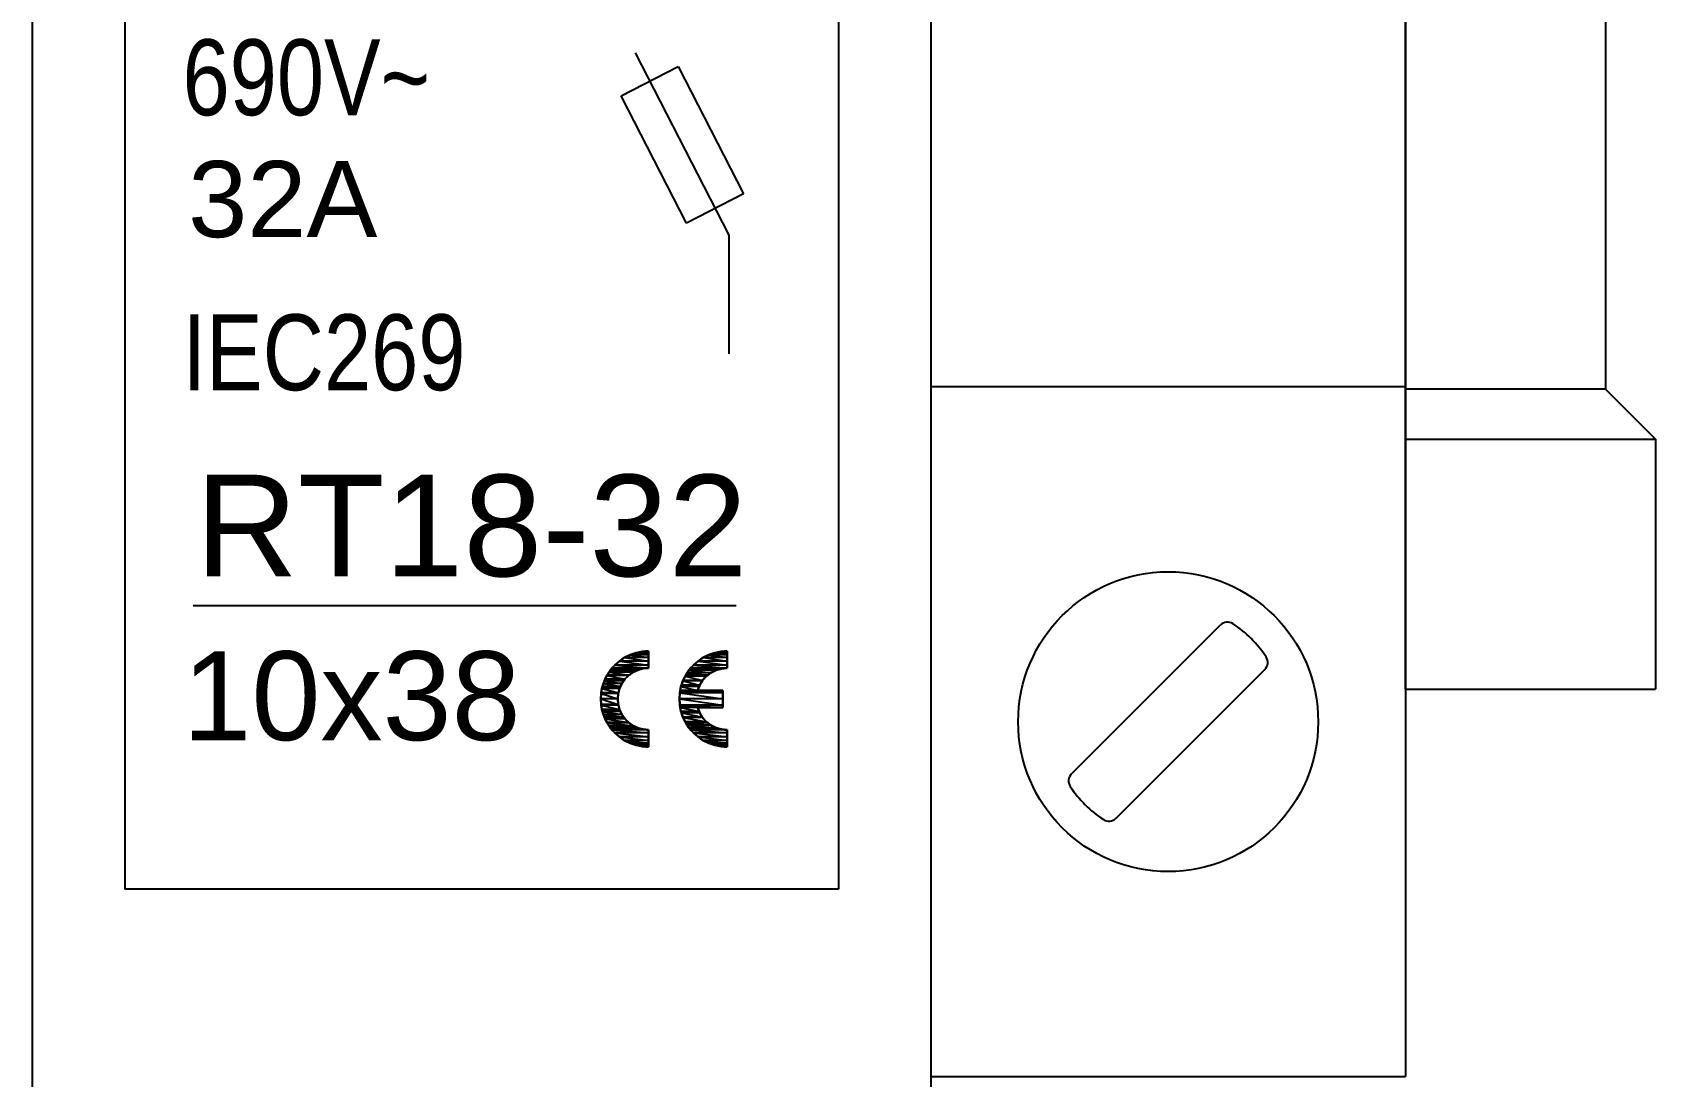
# Model space of a CAD drawing. Header units: millimetres. Extents: x 28713 to 59118, y -54378 to -19615.
# Drawn here: x 37280.79 to 37313.26, y -51739.88 to -51718.99 of the extents above; entities that cross this region are included whole.
import ezdxf

# ---------------------------------------------------------------- set-up
doc = ezdxf.new("R2010")
doc.units = ezdxf.units.MM
doc.header["$LTSCALE"] = 3
doc.layers.add('1', color=3, linetype='Continuous')
doc.layers.add('DUT', color=7, linetype='Continuous')
doc.styles.add('Arial', font='arial.ttf')

msp = doc.modelspace()

# ---------------------------------------------------------------- linework, layer by layer
for p, q in [((37280.789, -51756.582), (37280.789, -51677.1)), ((37298.761, -51677.1), (37298.761, -51756.582)), ((37282.637, -51704.742), (37282.637, -51736.129)), ((37296.914, -51704.742), (37296.914, -51736.129)), ((37292.845, -51719.392), (37294.722, -51723.045)), ((37292.568, -51720.254), (37293.708, -51719.669)), ((37293.708, -51719.669), (37295.016, -51722.216)), ((37293.876, -51722.801), (37292.568, -51720.254)), ((37295.016, -51722.216), (37293.876, -51722.801)), ((37294.722, -51723.045), (37294.722, -51725.418)), ((37284.007, -51730.45), (37294.871, -51730.45)), ((37292.691, -51731.464), (37292.636, -51731.493)), ((37292.747, -51731.438), (37292.691, -51731.464)), ((37292.805, -51731.416), (37292.747, -51731.438)), ((37292.865, -51731.398), (37292.805, -51731.416)), ((37292.926, -51731.384), (37292.865, -51731.398)), ((37292.988, -51731.373), (37292.926, -51731.384)), ((37293.051, -51731.367), (37292.988, -51731.373)), ((37293.115, -51731.365), (37293.051, -51731.367)), ((37293.115, -51731.365), (37293.115, -51731.365)), ((37294.264, -51731.464), (37294.21, -51731.493)), ((37294.321, -51731.438), (37294.264, -51731.464)), ((37294.379, -51731.416), (37294.321, -51731.438)), ((37294.439, -51731.398), (37294.379, -51731.416)), ((37294.499, -51731.384), (37294.439, -51731.398)), ((37294.562, -51731.373), (37294.499, -51731.384)), ((37294.625, -51731.367), (37294.562, -51731.373)), ((37294.688, -51731.365), (37294.625, -51731.367)), ((37294.688, -51731.365), (37294.688, -51731.365)), ((37292.32, -51731.789), (37292.286, -51731.844)), ((37292.357, -51731.738), (37292.32, -51731.789)), ((37292.397, -51731.689), (37292.357, -51731.738)), ((37292.44, -51731.644), (37292.397, -51731.689)), ((37292.485, -51731.601), (37292.44, -51731.644)), ((37292.533, -51731.562), (37292.485, -51731.601)), ((37292.584, -51731.526), (37292.533, -51731.562)), ((37292.636, -51731.493), (37292.584, -51731.526)), ((37292.773, -51731.809), (37292.74, -51731.832)), ((37292.807, -51731.788), (37292.773, -51731.809)), ((37292.842, -51731.769), (37292.807, -51731.788)), ((37292.878, -51731.752), (37292.842, -51731.769)), ((37292.916, -51731.738), (37292.878, -51731.752)), ((37292.954, -51731.727), (37292.916, -51731.738)), ((37292.993, -51731.717), (37292.954, -51731.727)), ((37293.033, -51731.711), (37292.993, -51731.717)), ((37293.074, -51731.707), (37293.033, -51731.711)), ((37293.115, -51731.705), (37293.074, -51731.707)), ((37293.115, -51731.705), (37293.115, -51731.705)), ((37293.893, -51731.789), (37293.86, -51731.844)), ((37293.93, -51731.738), (37293.893, -51731.789)), ((37293.97, -51731.689), (37293.93, -51731.738)), ((37294.013, -51731.644), (37293.97, -51731.689)), ((37294.059, -51731.601), (37294.013, -51731.644)), ((37294.107, -51731.562), (37294.059, -51731.601)), ((37294.157, -51731.526), (37294.107, -51731.562)), ((37294.21, -51731.493), (37294.157, -51731.526)), ((37294.357, -51731.801), (37294.317, -51731.829)), ((37294.4, -51731.777), (37294.357, -51731.801)), ((37294.444, -51731.755), (37294.4, -51731.777)), ((37294.49, -51731.738), (37294.444, -51731.755)), ((37294.538, -51731.724), (37294.49, -51731.738)), ((37294.587, -51731.714), (37294.538, -51731.724)), ((37294.637, -51731.707), (37294.587, -51731.714)), ((37294.688, -51731.705), (37294.637, -51731.707)), ((37294.688, -51731.705), (37294.688, -51731.705)), ((37292.176, -51732.137), (37292.166, -51732.198)), ((37292.19, -51732.076), (37292.176, -51732.137)), ((37292.208, -51732.016), (37292.19, -51732.076)), ((37292.23, -51731.957), (37292.208, -51732.016)), ((37292.256, -51731.9), (37292.23, -51731.957)), ((37292.286, -51731.844), (37292.256, -51731.9)), ((37292.286, -51731.844), (37292.286, -51731.844)), ((37292.53, -51732.125), (37292.519, -51732.164)), ((37292.545, -51732.087), (37292.53, -51732.125)), ((37292.561, -51732.05), (37292.545, -51732.087)), ((37292.581, -51732.014), (37292.561, -51732.05)), ((37292.603, -51731.979), (37292.581, -51732.014)), ((37292.581, -51732.014), (37292.581, -51732.014)), ((37292.626, -51731.946), (37292.603, -51731.979)), ((37292.652, -51731.914), (37292.626, -51731.946)), ((37292.68, -51731.885), (37292.652, -51731.914)), ((37292.709, -51731.857), (37292.68, -51731.885)), ((37292.74, -51731.832), (37292.709, -51731.857)), ((37293.749, -51732.137), (37293.739, -51732.198)), ((37293.763, -51732.076), (37293.749, -51732.137)), ((37293.781, -51732.016), (37293.763, -51732.076)), ((37293.803, -51731.957), (37293.781, -51732.016)), ((37293.83, -51731.9), (37293.803, -51731.957)), ((37293.86, -51731.844), (37293.83, -51731.9)), ((37293.86, -51731.844), (37293.86, -51731.844)), ((37294.112, -51732.103), (37294.096, -51732.152)), ((37294.132, -51732.057), (37294.112, -51732.103)), ((37294.155, -51732.012), (37294.132, -51732.057)), ((37294.182, -51731.971), (37294.155, -51732.012)), ((37294.211, -51731.931), (37294.182, -51731.971)), ((37294.244, -51731.894), (37294.211, -51731.931)), ((37294.279, -51731.86), (37294.244, -51731.894)), ((37294.317, -51731.829), (37294.279, -51731.86)), ((37292.16, -51732.26), (37292.158, -51732.322)), ((37292.158, -51732.322), (37292.16, -51732.384)), ((37292.166, -51732.198), (37292.16, -51732.26)), ((37292.16, -51732.384), (37292.166, -51732.446)), ((37292.166, -51732.446), (37292.176, -51732.507)), ((37292.5, -51732.282), (37292.498, -51732.322)), ((37292.498, -51732.322), (37292.5, -51732.362)), ((37292.503, -51732.242), (37292.5, -51732.282)), ((37292.5, -51732.362), (37292.503, -51732.401)), ((37292.51, -51732.203), (37292.503, -51732.242)), ((37292.503, -51732.401), (37292.51, -51732.441)), ((37292.519, -51732.164), (37292.51, -51732.203)), ((37292.51, -51732.441), (37292.519, -51732.48)), ((37293.733, -51732.26), (37293.732, -51732.322)), ((37293.732, -51732.322), (37293.733, -51732.384)), ((37293.739, -51732.198), (37293.733, -51732.26)), ((37293.733, -51732.384), (37293.739, -51732.446)), ((37293.739, -51732.446), (37293.749, -51732.507)), ((37294.096, -51732.152), (37294.603, -51732.152)), ((37294.603, -51732.152), (37294.603, -51732.492)), ((37292.176, -51732.507), (37292.19, -51732.568)), ((37292.19, -51732.568), (37292.208, -51732.627)), ((37292.208, -51732.627), (37292.23, -51732.686)), ((37292.23, -51732.686), (37292.256, -51732.744)), ((37292.256, -51732.744), (37292.286, -51732.8)), ((37292.519, -51732.48), (37292.53, -51732.519)), ((37292.53, -51732.519), (37292.545, -51732.557)), ((37292.545, -51732.557), (37292.561, -51732.594)), ((37292.561, -51732.594), (37292.581, -51732.63)), ((37292.581, -51732.63), (37292.581, -51732.63)), ((37292.581, -51732.63), (37292.603, -51732.665)), ((37292.603, -51732.665), (37292.626, -51732.698)), ((37292.626, -51732.698), (37292.652, -51732.729)), ((37292.652, -51732.729), (37292.68, -51732.759)), ((37292.68, -51732.759), (37292.709, -51732.786)), ((37292.709, -51732.786), (37292.74, -51732.812)), ((37293.749, -51732.507), (37293.763, -51732.568)), ((37293.763, -51732.568), (37293.781, -51732.627)), ((37293.781, -51732.627), (37293.803, -51732.686)), ((37293.803, -51732.686), (37293.83, -51732.744)), ((37293.83, -51732.744), (37293.86, -51732.8)), ((37294.096, -51732.492), (37294.603, -51732.492)), ((37294.096, -51732.492), (37294.096, -51732.492)), ((37294.096, -51732.492), (37294.112, -51732.541)), ((37294.112, -51732.541), (37294.132, -51732.587)), ((37294.132, -51732.587), (37294.155, -51732.631)), ((37294.155, -51732.631), (37294.182, -51732.673)), ((37294.182, -51732.673), (37294.211, -51732.713)), ((37294.211, -51732.713), (37294.244, -51732.749)), ((37294.244, -51732.749), (37294.279, -51732.783)), ((37294.279, -51732.783), (37294.317, -51732.814)), ((37292.286, -51732.8), (37292.286, -51732.8)), ((37292.286, -51732.8), (37292.32, -51732.855)), ((37292.32, -51732.855), (37292.357, -51732.906)), ((37292.357, -51732.906), (37292.397, -51732.954)), ((37292.397, -51732.954), (37292.44, -51733)), ((37292.44, -51733), (37292.485, -51733.042)), ((37292.485, -51733.042), (37292.533, -51733.082)), ((37292.533, -51733.082), (37292.584, -51733.118)), ((37292.74, -51732.812), (37292.773, -51732.835)), ((37292.773, -51732.835), (37292.807, -51732.856)), ((37292.807, -51732.856), (37292.842, -51732.875)), ((37292.842, -51732.875), (37292.878, -51732.891)), ((37292.878, -51732.891), (37292.916, -51732.905)), ((37292.916, -51732.905), (37292.954, -51732.917)), ((37292.954, -51732.917), (37292.993, -51732.926)), ((37292.993, -51732.926), (37293.033, -51732.933)), ((37293.033, -51732.933), (37293.074, -51732.937)), ((37293.074, -51732.937), (37293.115, -51732.939)), ((37293.86, -51732.8), (37293.86, -51732.8)), ((37293.86, -51732.8), (37293.893, -51732.855)), ((37293.893, -51732.855), (37293.93, -51732.906)), ((37293.93, -51732.906), (37293.97, -51732.954)), ((37293.97, -51732.954), (37294.013, -51733)), ((37294.013, -51733), (37294.059, -51733.042)), ((37294.059, -51733.042), (37294.107, -51733.082)), ((37294.107, -51733.082), (37294.157, -51733.118)), ((37294.317, -51732.814), (37294.357, -51732.842)), ((37294.357, -51732.842), (37294.4, -51732.867)), ((37294.4, -51732.867), (37294.444, -51732.888)), ((37294.444, -51732.888), (37294.49, -51732.906)), ((37294.49, -51732.906), (37294.538, -51732.92)), ((37294.538, -51732.92), (37294.587, -51732.93)), ((37294.587, -51732.93), (37294.637, -51732.936)), ((37294.637, -51732.936), (37294.688, -51732.939)), ((37292.584, -51733.118), (37292.636, -51733.151)), ((37292.636, -51733.151), (37292.691, -51733.18)), ((37292.691, -51733.18), (37292.747, -51733.205)), ((37292.747, -51733.205), (37292.805, -51733.227)), ((37292.805, -51733.227), (37292.865, -51733.246)), ((37292.865, -51733.246), (37292.926, -51733.26)), ((37292.926, -51733.26), (37292.988, -51733.27)), ((37292.988, -51733.27), (37293.051, -51733.277)), ((37293.051, -51733.277), (37293.115, -51733.279)), ((37294.157, -51733.118), (37294.21, -51733.151)), ((37294.21, -51733.151), (37294.264, -51733.18)), ((37294.264, -51733.18), (37294.321, -51733.205)), ((37294.321, -51733.205), (37294.379, -51733.227)), ((37294.379, -51733.227), (37294.439, -51733.246)), ((37294.439, -51733.246), (37294.499, -51733.26)), ((37294.499, -51733.26), (37294.562, -51733.27)), ((37294.562, -51733.27), (37294.625, -51733.277)), ((37294.625, -51733.277), (37294.688, -51733.279)), ((37296.914, -51736.129), (37282.637, -51736.129))]:
    msp.add_line(p, q)
at = {"color": 251}
for p, q in [((37292.637, -51731.493), (37292.749, -51731.438)), ((37292.749, -51731.438), (37292.637, -51731.493)), ((37292.749, -51731.438), (37292.867, -51731.398)), ((37292.867, -51731.398), (37292.749, -51731.438)), ((37293.115, -51731.438), (37292.749, -51731.438)), ((37292.749, -51731.438), (37293.115, -51731.493)), ((37292.749, -51731.438), (37293.115, -51731.493)), ((37293.115, -51731.438), (37292.749, -51731.438)), ((37292.867, -51731.398), (37292.99, -51731.373)), ((37292.99, -51731.373), (37292.867, -51731.398)), ((37293.115, -51731.398), (37292.867, -51731.398)), ((37292.867, -51731.398), (37293.115, -51731.438)), ((37292.867, -51731.398), (37293.115, -51731.438)), ((37293.115, -51731.398), (37292.867, -51731.398)), ((37292.99, -51731.373), (37293.115, -51731.365)), ((37293.115, -51731.365), (37292.99, -51731.373)), ((37293.115, -51731.373), (37292.99, -51731.373)), ((37292.99, -51731.373), (37293.115, -51731.398)), ((37292.99, -51731.373), (37293.115, -51731.398)), ((37293.115, -51731.373), (37292.99, -51731.373)), ((37293.115, -51731.365), (37293.115, -51731.373)), ((37293.115, -51731.373), (37293.115, -51731.365)), ((37293.115, -51731.398), (37293.115, -51731.373)), ((37293.115, -51731.373), (37293.115, -51731.398)), ((37293.115, -51731.438), (37293.115, -51731.398)), ((37293.115, -51731.398), (37293.115, -51731.438)), ((37293.115, -51731.493), (37293.115, -51731.438)), ((37293.115, -51731.438), (37293.115, -51731.493)), ((37294.21, -51731.493), (37294.322, -51731.438)), ((37294.322, -51731.438), (37294.21, -51731.493)), ((37294.322, -51731.438), (37294.441, -51731.398)), ((37294.441, -51731.398), (37294.322, -51731.438)), ((37294.688, -51731.438), (37294.322, -51731.438)), ((37294.322, -51731.438), (37294.688, -51731.493)), ((37294.322, -51731.438), (37294.688, -51731.493)), ((37294.688, -51731.438), (37294.322, -51731.438)), ((37294.441, -51731.398), (37294.564, -51731.373)), ((37294.564, -51731.373), (37294.441, -51731.398)), ((37294.688, -51731.398), (37294.441, -51731.398)), ((37294.441, -51731.398), (37294.688, -51731.438)), ((37294.441, -51731.398), (37294.688, -51731.438)), ((37294.688, -51731.398), (37294.441, -51731.398)), ((37294.564, -51731.373), (37294.688, -51731.365)), ((37294.688, -51731.365), (37294.564, -51731.373)), ((37294.688, -51731.373), (37294.564, -51731.373)), ((37294.564, -51731.373), (37294.688, -51731.398)), ((37294.564, -51731.373), (37294.688, -51731.398)), ((37294.688, -51731.373), (37294.564, -51731.373)), ((37294.688, -51731.365), (37294.688, -51731.373)), ((37294.688, -51731.373), (37294.688, -51731.365)), ((37294.688, -51731.398), (37294.688, -51731.373)), ((37294.688, -51731.373), (37294.688, -51731.398)), ((37294.688, -51731.438), (37294.688, -51731.398)), ((37294.688, -51731.398), (37294.688, -51731.438)), ((37294.688, -51731.493), (37294.688, -51731.438)), ((37294.688, -51731.438), (37294.688, -51731.493)), ((37292.286, -51731.844), (37292.324, -51731.788)), ((37292.324, -51731.788), (37292.286, -51731.844)), ((37292.324, -51731.788), (37292.354, -51731.743)), ((37292.354, -51731.743), (37292.324, -51731.788)), ((37292.807, -51731.788), (37292.324, -51731.788)), ((37292.324, -51731.788), (37292.727, -51731.844)), ((37292.324, -51731.788), (37292.727, -51731.844)), ((37292.807, -51731.788), (37292.324, -51731.788)), ((37292.354, -51731.743), (37292.356, -51731.74)), ((37292.356, -51731.74), (37292.354, -51731.743)), ((37292.904, -51731.743), (37292.354, -51731.743)), ((37292.354, -51731.743), (37292.807, -51731.788)), ((37292.354, -51731.743), (37292.807, -51731.788)), ((37292.904, -51731.743), (37292.354, -51731.743)), ((37292.356, -51731.74), (37292.378, -51731.715)), ((37292.378, -51731.715), (37292.356, -51731.74)), ((37292.915, -51731.74), (37292.356, -51731.74)), ((37292.356, -51731.74), (37292.904, -51731.743)), ((37292.356, -51731.74), (37292.904, -51731.743)), ((37292.915, -51731.74), (37292.356, -51731.74)), ((37292.378, -51731.715), (37292.386, -51731.705)), ((37292.386, -51731.705), (37292.378, -51731.715)), ((37293.008, -51731.715), (37292.378, -51731.715)), ((37292.378, -51731.715), (37292.915, -51731.74)), ((37292.378, -51731.715), (37292.915, -51731.74)), ((37293.008, -51731.715), (37292.378, -51731.715)), ((37292.386, -51731.705), (37292.438, -51731.645)), ((37292.438, -51731.645), (37292.386, -51731.705)), ((37293.115, -51731.705), (37292.386, -51731.705)), ((37292.386, -51731.705), (37293.008, -51731.715)), ((37292.386, -51731.705), (37293.008, -51731.715)), ((37293.115, -51731.705), (37292.386, -51731.705)), ((37292.438, -51731.645), (37292.533, -51731.563)), ((37292.533, -51731.563), (37292.438, -51731.645)), ((37293.115, -51731.645), (37292.438, -51731.645)), ((37292.438, -51731.645), (37293.115, -51731.705)), ((37292.438, -51731.645), (37293.115, -51731.705)), ((37293.115, -51731.645), (37292.438, -51731.645)), ((37292.533, -51731.563), (37292.637, -51731.493)), ((37292.637, -51731.493), (37292.533, -51731.563)), ((37293.115, -51731.563), (37292.533, -51731.563)), ((37292.533, -51731.563), (37293.115, -51731.645)), ((37292.533, -51731.563), (37293.115, -51731.645)), ((37293.115, -51731.563), (37292.533, -51731.563)), ((37293.115, -51731.493), (37292.637, -51731.493)), ((37292.637, -51731.493), (37293.115, -51731.563)), ((37292.637, -51731.493), (37293.115, -51731.563)), ((37293.115, -51731.493), (37292.637, -51731.493)), ((37292.727, -51731.844), (37292.807, -51731.788)), ((37292.807, -51731.788), (37292.727, -51731.844)), ((37292.807, -51731.788), (37292.904, -51731.743)), ((37292.904, -51731.743), (37292.807, -51731.788)), ((37292.904, -51731.743), (37292.915, -51731.74)), ((37292.915, -51731.74), (37292.904, -51731.743)), ((37292.915, -51731.74), (37293.008, -51731.715)), ((37293.008, -51731.715), (37292.915, -51731.74)), ((37293.008, -51731.715), (37293.115, -51731.705)), ((37293.115, -51731.705), (37293.008, -51731.715)), ((37293.115, -51731.563), (37293.115, -51731.493)), ((37293.115, -51731.493), (37293.115, -51731.563)), ((37293.115, -51731.645), (37293.115, -51731.563)), ((37293.115, -51731.563), (37293.115, -51731.645)), ((37293.115, -51731.705), (37293.115, -51731.645)), ((37293.115, -51731.645), (37293.115, -51731.705)), ((37293.86, -51731.844), (37293.891, -51731.797)), ((37293.891, -51731.797), (37293.86, -51731.844)), ((37293.891, -51731.797), (37293.924, -51731.747)), ((37293.924, -51731.747), (37293.891, -51731.797)), ((37294.364, -51731.797), (37293.891, -51731.797)), ((37293.891, -51731.797), (37294.303, -51731.844)), ((37293.891, -51731.797), (37294.303, -51731.844)), ((37294.364, -51731.797), (37293.891, -51731.797)), ((37293.924, -51731.747), (37293.929, -51731.74)), ((37293.929, -51731.74), (37293.924, -51731.747)), ((37294.466, -51731.747), (37293.924, -51731.747)), ((37293.924, -51731.747), (37294.364, -51731.797)), ((37293.924, -51731.747), (37294.364, -51731.797)), ((37294.466, -51731.747), (37293.924, -51731.747)), ((37293.929, -51731.74), (37293.95, -51731.716)), ((37293.95, -51731.716), (37293.929, -51731.74)), ((37294.492, -51731.74), (37293.929, -51731.74)), ((37293.929, -51731.74), (37294.466, -51731.747)), ((37293.929, -51731.74), (37294.466, -51731.747)), ((37294.492, -51731.74), (37293.929, -51731.74)), ((37293.95, -51731.716), (37293.959, -51731.705)), ((37293.959, -51731.705), (37293.95, -51731.716)), ((37294.575, -51731.716), (37293.95, -51731.716)), ((37293.95, -51731.716), (37294.492, -51731.74)), ((37293.95, -51731.716), (37294.492, -51731.74)), ((37294.575, -51731.716), (37293.95, -51731.716)), ((37293.959, -51731.705), (37294.012, -51731.645)), ((37294.012, -51731.645), (37293.959, -51731.705)), ((37294.688, -51731.705), (37293.959, -51731.705)), ((37293.959, -51731.705), (37294.575, -51731.716)), ((37293.959, -51731.705), (37294.575, -51731.716)), ((37294.688, -51731.705), (37293.959, -51731.705)), ((37294.012, -51731.645), (37294.106, -51731.563)), ((37294.106, -51731.563), (37294.012, -51731.645)), ((37294.688, -51731.645), (37294.012, -51731.645)), ((37294.012, -51731.645), (37294.688, -51731.705)), ((37294.012, -51731.645), (37294.688, -51731.705)), ((37294.688, -51731.645), (37294.012, -51731.645)), ((37294.106, -51731.563), (37294.21, -51731.493)), ((37294.21, -51731.493), (37294.106, -51731.563)), ((37294.688, -51731.563), (37294.106, -51731.563)), ((37294.106, -51731.563), (37294.688, -51731.645)), ((37294.106, -51731.563), (37294.688, -51731.645)), ((37294.688, -51731.563), (37294.106, -51731.563)), ((37294.688, -51731.493), (37294.21, -51731.493)), ((37294.21, -51731.493), (37294.688, -51731.563)), ((37294.21, -51731.493), (37294.688, -51731.563)), ((37294.688, -51731.493), (37294.21, -51731.493)), ((37294.303, -51731.844), (37294.364, -51731.797)), ((37294.364, -51731.797), (37294.303, -51731.844)), ((37294.364, -51731.797), (37294.466, -51731.747)), ((37294.466, -51731.747), (37294.364, -51731.797)), ((37294.466, -51731.747), (37294.492, -51731.74)), ((37294.492, -51731.74), (37294.466, -51731.747)), ((37294.492, -51731.74), (37294.575, -51731.716)), ((37294.575, -51731.716), (37294.492, -51731.74)), ((37294.575, -51731.716), (37294.688, -51731.705)), ((37294.688, -51731.705), (37294.575, -51731.716)), ((37294.688, -51731.563), (37294.688, -51731.493)), ((37294.688, -51731.493), (37294.688, -51731.563)), ((37294.688, -51731.645), (37294.688, -51731.563)), ((37294.688, -51731.563), (37294.688, -51731.645)), ((37294.688, -51731.705), (37294.688, -51731.645)), ((37294.688, -51731.645), (37294.688, -51731.705)), ((37292.166, -51732.197), (37292.183, -51732.111)), ((37292.183, -51732.111), (37292.166, -51732.197)), ((37292.183, -51732.111), (37292.191, -51732.074)), ((37292.191, -51732.074), (37292.183, -51732.111)), ((37292.536, -51732.111), (37292.183, -51732.111)), ((37292.183, -51732.111), (37292.512, -51732.197)), ((37292.183, -51732.111), (37292.512, -51732.197)), ((37292.536, -51732.111), (37292.183, -51732.111)), ((37292.191, -51732.074), (37292.211, -51732.014)), ((37292.211, -51732.014), (37292.191, -51732.074)), ((37292.553, -51732.074), (37292.191, -51732.074)), ((37292.191, -51732.074), (37292.536, -51732.111)), ((37292.191, -51732.074), (37292.536, -51732.111)), ((37292.553, -51732.074), (37292.191, -51732.074)), ((37292.211, -51732.014), (37292.231, -51731.956)), ((37292.231, -51731.956), (37292.211, -51732.014)), ((37292.581, -51732.014), (37292.211, -51732.014)), ((37292.211, -51732.014), (37292.553, -51732.074)), ((37292.211, -51732.014), (37292.553, -51732.074)), ((37292.581, -51732.014), (37292.211, -51732.014)), ((37292.231, -51731.956), (37292.246, -51731.926)), ((37292.246, -51731.926), (37292.231, -51731.956)), ((37292.621, -51731.956), (37292.231, -51731.956)), ((37292.231, -51731.956), (37292.581, -51732.014)), ((37292.231, -51731.956), (37292.581, -51732.014)), ((37292.621, -51731.956), (37292.231, -51731.956)), ((37292.246, -51731.926), (37292.283, -51731.85)), ((37292.283, -51731.85), (37292.246, -51731.926)), ((37292.643, -51731.926), (37292.246, -51731.926)), ((37292.246, -51731.926), (37292.621, -51731.956)), ((37292.246, -51731.926), (37292.621, -51731.956)), ((37292.643, -51731.926), (37292.246, -51731.926)), ((37292.283, -51731.85), (37292.286, -51731.844)), ((37292.286, -51731.844), (37292.283, -51731.85)), ((37292.719, -51731.85), (37292.283, -51731.85)), ((37292.283, -51731.85), (37292.643, -51731.926)), ((37292.283, -51731.85), (37292.643, -51731.926)), ((37292.719, -51731.85), (37292.283, -51731.85)), ((37292.727, -51731.844), (37292.286, -51731.844)), ((37292.286, -51731.844), (37292.719, -51731.85)), ((37292.286, -51731.844), (37292.719, -51731.85)), ((37292.727, -51731.844), (37292.286, -51731.844)), ((37292.512, -51732.197), (37292.536, -51732.111)), ((37292.536, -51732.111), (37292.512, -51732.197)), ((37292.536, -51732.111), (37292.553, -51732.074)), ((37292.553, -51732.074), (37292.536, -51732.111)), ((37292.553, -51732.074), (37292.581, -51732.014)), ((37292.581, -51732.014), (37292.553, -51732.074)), ((37292.581, -51732.014), (37292.621, -51731.956)), ((37292.621, -51731.956), (37292.581, -51732.014)), ((37292.621, -51731.956), (37292.643, -51731.926)), ((37292.643, -51731.926), (37292.621, -51731.956)), ((37292.643, -51731.926), (37292.719, -51731.85)), ((37292.719, -51731.85), (37292.643, -51731.926)), ((37292.719, -51731.85), (37292.727, -51731.844)), ((37292.727, -51731.844), (37292.719, -51731.85)), ((37293.749, -51732.152), (37293.764, -51732.074)), ((37293.764, -51732.074), (37293.749, -51732.152)), ((37293.764, -51732.074), (37293.774, -51732.046)), ((37293.774, -51732.046), (37293.764, -51732.074)), ((37294.126, -51732.074), (37293.764, -51732.074)), ((37293.764, -51732.074), (37294.096, -51732.152)), ((37293.764, -51732.074), (37294.096, -51732.152)), ((37294.126, -51732.074), (37293.764, -51732.074)), ((37293.774, -51732.046), (37293.804, -51731.956)), ((37293.804, -51731.956), (37293.774, -51732.046)), ((37294.137, -51732.046), (37293.774, -51732.046)), ((37293.774, -51732.046), (37294.126, -51732.074)), ((37293.774, -51732.046), (37294.126, -51732.074)), ((37294.137, -51732.046), (37293.774, -51732.046)), ((37293.804, -51731.956), (37293.808, -51731.95)), ((37293.808, -51731.95), (37293.804, -51731.956)), ((37294.193, -51731.956), (37293.804, -51731.956)), ((37293.804, -51731.956), (37294.137, -51732.046)), ((37293.804, -51731.956), (37294.137, -51732.046)), ((37294.193, -51731.956), (37293.804, -51731.956)), ((37293.808, -51731.95), (37293.849, -51731.866)), ((37293.849, -51731.866), (37293.808, -51731.95)), ((37294.197, -51731.95), (37293.808, -51731.95)), ((37293.808, -51731.95), (37294.193, -51731.956)), ((37293.808, -51731.95), (37294.193, -51731.956)), ((37294.197, -51731.95), (37293.808, -51731.95)), ((37293.849, -51731.866), (37293.86, -51731.844)), ((37293.86, -51731.844), (37293.849, -51731.866)), ((37294.274, -51731.866), (37293.849, -51731.866)), ((37293.849, -51731.866), (37294.197, -51731.95)), ((37293.849, -51731.866), (37294.197, -51731.95)), ((37294.274, -51731.866), (37293.849, -51731.866)), ((37294.303, -51731.844), (37293.86, -51731.844)), ((37293.86, -51731.844), (37294.274, -51731.866)), ((37293.86, -51731.844), (37294.274, -51731.866)), ((37294.303, -51731.844), (37293.86, -51731.844)), ((37294.096, -51732.152), (37294.126, -51732.074)), ((37294.126, -51732.074), (37294.096, -51732.152)), ((37294.126, -51732.074), (37294.137, -51732.046)), ((37294.137, -51732.046), (37294.126, -51732.074)), ((37294.137, -51732.046), (37294.193, -51731.956)), ((37294.193, -51731.956), (37294.137, -51732.046)), ((37294.193, -51731.956), (37294.197, -51731.95)), ((37294.197, -51731.95), (37294.193, -51731.956)), ((37294.197, -51731.95), (37294.274, -51731.866)), ((37294.274, -51731.866), (37294.197, -51731.95)), ((37294.274, -51731.866), (37294.303, -51731.844)), ((37294.303, -51731.844), (37294.274, -51731.866)), ((37292.158, -51732.322), (37292.165, -51732.215)), ((37292.165, -51732.215), (37292.158, -51732.322)), ((37292.498, -51732.322), (37292.158, -51732.322)), ((37292.158, -51732.322), (37292.508, -51732.429)), ((37292.165, -51732.429), (37292.158, -51732.322)), ((37292.158, -51732.322), (37292.508, -51732.429)), ((37292.498, -51732.322), (37292.158, -51732.322)), ((37292.158, -51732.322), (37292.165, -51732.429)), ((37292.165, -51732.215), (37292.166, -51732.197)), ((37292.166, -51732.197), (37292.165, -51732.215)), ((37292.508, -51732.215), (37292.165, -51732.215)), ((37292.165, -51732.215), (37292.498, -51732.322)), ((37292.165, -51732.215), (37292.498, -51732.322)), ((37292.508, -51732.215), (37292.165, -51732.215)), ((37292.508, -51732.429), (37292.165, -51732.429)), ((37292.165, -51732.429), (37292.512, -51732.447)), ((37292.166, -51732.447), (37292.165, -51732.429)), ((37292.165, -51732.429), (37292.512, -51732.447)), ((37292.508, -51732.429), (37292.165, -51732.429)), ((37292.165, -51732.429), (37292.166, -51732.447)), ((37292.512, -51732.197), (37292.166, -51732.197)), ((37292.166, -51732.197), (37292.508, -51732.215)), ((37292.166, -51732.197), (37292.508, -51732.215)), ((37292.512, -51732.197), (37292.166, -51732.197)), ((37292.512, -51732.447), (37292.166, -51732.447)), ((37292.166, -51732.447), (37292.536, -51732.533)), ((37292.183, -51732.533), (37292.166, -51732.447)), ((37292.166, -51732.447), (37292.536, -51732.533)), ((37292.512, -51732.447), (37292.166, -51732.447)), ((37292.166, -51732.447), (37292.183, -51732.533)), ((37292.498, -51732.322), (37292.508, -51732.215)), ((37292.508, -51732.215), (37292.498, -51732.322)), ((37292.508, -51732.429), (37292.498, -51732.322)), ((37292.498, -51732.322), (37292.508, -51732.429)), ((37292.508, -51732.215), (37292.512, -51732.197)), ((37292.512, -51732.197), (37292.508, -51732.215)), ((37292.512, -51732.447), (37292.508, -51732.429)), ((37292.508, -51732.429), (37292.512, -51732.447)), ((37292.536, -51732.533), (37292.512, -51732.447)), ((37292.512, -51732.447), (37292.536, -51732.533)), ((37293.732, -51732.322), (37293.74, -51732.197)), ((37293.74, -51732.197), (37293.732, -51732.322)), ((37294.603, -51732.322), (37293.732, -51732.322)), ((37293.732, -51732.322), (37294.603, -51732.447)), ((37293.74, -51732.447), (37293.732, -51732.322)), ((37293.732, -51732.322), (37294.603, -51732.447)), ((37294.603, -51732.322), (37293.732, -51732.322)), ((37293.732, -51732.322), (37293.74, -51732.447)), ((37293.74, -51732.197), (37293.749, -51732.152)), ((37293.749, -51732.152), (37293.74, -51732.197)), ((37294.603, -51732.197), (37293.74, -51732.197)), ((37293.74, -51732.197), (37294.603, -51732.322)), ((37293.74, -51732.197), (37294.603, -51732.322)), ((37294.603, -51732.197), (37293.74, -51732.197)), ((37294.603, -51732.447), (37293.74, -51732.447)), ((37293.74, -51732.447), (37294.603, -51732.492)), ((37293.749, -51732.492), (37293.74, -51732.447)), ((37293.74, -51732.447), (37294.603, -51732.492)), ((37294.603, -51732.447), (37293.74, -51732.447)), ((37293.74, -51732.447), (37293.749, -51732.492)), ((37294.096, -51732.152), (37293.749, -51732.152)), ((37293.749, -51732.152), (37294.603, -51732.197)), ((37293.749, -51732.152), (37294.603, -51732.197)), ((37294.603, -51732.152), (37293.749, -51732.152)), ((37294.096, -51732.152), (37294.603, -51732.152)), ((37294.096, -51732.152), (37294.096, -51732.152)), ((37294.096, -51732.152), (37294.603, -51732.152)), ((37294.603, -51732.197), (37294.603, -51732.152)), ((37294.603, -51732.152), (37294.603, -51732.197)), ((37294.603, -51732.322), (37294.603, -51732.197)), ((37294.603, -51732.197), (37294.603, -51732.322)), ((37294.603, -51732.447), (37294.603, -51732.322)), ((37294.603, -51732.322), (37294.603, -51732.447)), ((37294.603, -51732.492), (37294.603, -51732.447)), ((37294.603, -51732.447), (37294.603, -51732.492)), ((37292.536, -51732.533), (37292.183, -51732.533)), ((37292.183, -51732.533), (37292.553, -51732.57)), ((37292.191, -51732.57), (37292.183, -51732.533)), ((37292.183, -51732.533), (37292.553, -51732.57)), ((37292.536, -51732.533), (37292.183, -51732.533)), ((37292.183, -51732.533), (37292.191, -51732.57)), ((37292.553, -51732.57), (37292.191, -51732.57)), ((37292.191, -51732.57), (37292.581, -51732.63)), ((37292.211, -51732.63), (37292.191, -51732.57)), ((37292.191, -51732.57), (37292.581, -51732.63)), ((37292.553, -51732.57), (37292.191, -51732.57)), ((37292.191, -51732.57), (37292.211, -51732.63)), ((37292.581, -51732.63), (37292.211, -51732.63)), ((37292.211, -51732.63), (37292.621, -51732.688)), ((37292.231, -51732.688), (37292.211, -51732.63)), ((37292.211, -51732.63), (37292.621, -51732.688)), ((37292.581, -51732.63), (37292.211, -51732.63)), ((37292.211, -51732.63), (37292.231, -51732.688)), ((37292.621, -51732.688), (37292.231, -51732.688)), ((37292.231, -51732.688), (37292.643, -51732.718)), ((37292.246, -51732.718), (37292.231, -51732.688)), ((37292.231, -51732.688), (37292.643, -51732.718)), ((37292.621, -51732.688), (37292.231, -51732.688)), ((37292.231, -51732.688), (37292.246, -51732.718)), ((37292.643, -51732.718), (37292.246, -51732.718)), ((37292.246, -51732.718), (37292.719, -51732.794)), ((37292.283, -51732.794), (37292.246, -51732.718)), ((37292.246, -51732.718), (37292.719, -51732.794)), ((37292.643, -51732.718), (37292.246, -51732.718)), ((37292.246, -51732.718), (37292.283, -51732.794)), ((37292.553, -51732.57), (37292.536, -51732.533)), ((37292.536, -51732.533), (37292.553, -51732.57)), ((37292.581, -51732.63), (37292.553, -51732.57)), ((37292.553, -51732.57), (37292.581, -51732.63)), ((37292.621, -51732.688), (37292.581, -51732.63)), ((37292.581, -51732.63), (37292.621, -51732.688)), ((37292.643, -51732.718), (37292.621, -51732.688)), ((37292.621, -51732.688), (37292.643, -51732.718)), ((37292.719, -51732.794), (37292.643, -51732.718)), ((37292.643, -51732.718), (37292.719, -51732.794)), ((37294.603, -51732.492), (37293.749, -51732.492)), ((37293.749, -51732.492), (37294.126, -51732.57)), ((37293.764, -51732.57), (37293.749, -51732.492)), ((37293.749, -51732.492), (37294.126, -51732.57)), ((37294.096, -51732.492), (37293.749, -51732.492)), ((37293.749, -51732.492), (37293.764, -51732.57)), ((37294.126, -51732.57), (37293.764, -51732.57)), ((37293.764, -51732.57), (37294.137, -51732.598)), ((37293.774, -51732.598), (37293.764, -51732.57)), ((37293.764, -51732.57), (37294.137, -51732.598)), ((37294.126, -51732.57), (37293.764, -51732.57)), ((37293.764, -51732.57), (37293.774, -51732.598)), ((37294.137, -51732.598), (37293.774, -51732.598)), ((37293.774, -51732.598), (37294.193, -51732.688)), ((37293.804, -51732.688), (37293.774, -51732.598)), ((37293.774, -51732.598), (37294.193, -51732.688)), ((37294.137, -51732.598), (37293.774, -51732.598)), ((37293.774, -51732.598), (37293.804, -51732.688)), ((37294.193, -51732.688), (37293.804, -51732.688)), ((37293.804, -51732.688), (37294.197, -51732.694)), ((37293.808, -51732.694), (37293.804, -51732.688)), ((37293.804, -51732.688), (37294.197, -51732.694)), ((37294.193, -51732.688), (37293.804, -51732.688)), ((37293.804, -51732.688), (37293.808, -51732.694)), ((37294.197, -51732.694), (37293.808, -51732.694)), ((37293.808, -51732.694), (37294.274, -51732.778)), ((37293.849, -51732.778), (37293.808, -51732.694)), ((37293.808, -51732.694), (37294.274, -51732.778)), ((37294.197, -51732.694), (37293.808, -51732.694)), ((37293.808, -51732.694), (37293.849, -51732.778)), ((37294.274, -51732.778), (37293.849, -51732.778)), ((37293.849, -51732.778), (37294.303, -51732.8)), ((37293.86, -51732.8), (37293.849, -51732.778)), ((37293.849, -51732.778), (37294.303, -51732.8)), ((37294.274, -51732.778), (37293.849, -51732.778)), ((37293.849, -51732.778), (37293.86, -51732.8)), ((37294.096, -51732.492), (37294.603, -51732.492)), ((37294.096, -51732.492), (37294.096, -51732.492)), ((37294.126, -51732.57), (37294.096, -51732.492)), ((37294.096, -51732.492), (37294.603, -51732.492)), ((37294.096, -51732.492), (37294.126, -51732.57)), ((37294.137, -51732.598), (37294.126, -51732.57)), ((37294.126, -51732.57), (37294.137, -51732.598)), ((37294.193, -51732.688), (37294.137, -51732.598)), ((37294.137, -51732.598), (37294.193, -51732.688)), ((37294.197, -51732.694), (37294.193, -51732.688)), ((37294.193, -51732.688), (37294.197, -51732.694)), ((37294.274, -51732.778), (37294.197, -51732.694)), ((37294.197, -51732.694), (37294.274, -51732.778)), ((37294.303, -51732.8), (37294.274, -51732.778)), ((37294.274, -51732.778), (37294.303, -51732.8)), ((37292.719, -51732.794), (37292.283, -51732.794)), ((37292.283, -51732.794), (37292.727, -51732.8)), ((37292.286, -51732.8), (37292.283, -51732.794)), ((37292.283, -51732.794), (37292.727, -51732.8)), ((37292.719, -51732.794), (37292.283, -51732.794)), ((37292.283, -51732.794), (37292.286, -51732.8)), ((37292.727, -51732.8), (37292.286, -51732.8)), ((37292.286, -51732.8), (37292.807, -51732.856)), ((37292.324, -51732.856), (37292.286, -51732.8)), ((37292.286, -51732.8), (37292.807, -51732.856)), ((37292.727, -51732.8), (37292.286, -51732.8)), ((37292.286, -51732.8), (37292.324, -51732.856)), ((37292.807, -51732.856), (37292.324, -51732.856)), ((37292.324, -51732.856), (37292.904, -51732.901)), ((37292.354, -51732.901), (37292.324, -51732.856)), ((37292.324, -51732.856), (37292.904, -51732.901)), ((37292.807, -51732.856), (37292.324, -51732.856)), ((37292.324, -51732.856), (37292.354, -51732.901)), ((37292.904, -51732.901), (37292.354, -51732.901)), ((37292.354, -51732.901), (37292.915, -51732.904)), ((37292.356, -51732.904), (37292.354, -51732.901)), ((37292.354, -51732.901), (37292.915, -51732.904)), ((37292.904, -51732.901), (37292.354, -51732.901)), ((37292.354, -51732.901), (37292.356, -51732.904)), ((37292.915, -51732.904), (37292.356, -51732.904)), ((37292.356, -51732.904), (37293.008, -51732.929)), ((37292.378, -51732.929), (37292.356, -51732.904)), ((37292.356, -51732.904), (37293.008, -51732.929)), ((37292.915, -51732.904), (37292.356, -51732.904)), ((37292.356, -51732.904), (37292.378, -51732.929)), ((37293.008, -51732.929), (37292.378, -51732.929)), ((37292.378, -51732.929), (37293.115, -51732.939)), ((37292.386, -51732.939), (37292.378, -51732.929)), ((37292.378, -51732.929), (37293.115, -51732.939)), ((37293.008, -51732.929), (37292.378, -51732.929)), ((37292.378, -51732.929), (37292.386, -51732.939)), ((37293.115, -51732.939), (37292.386, -51732.939)), ((37292.386, -51732.939), (37293.115, -51732.999)), ((37292.438, -51732.999), (37292.386, -51732.939)), ((37292.386, -51732.939), (37293.115, -51732.999)), ((37293.115, -51732.939), (37292.386, -51732.939)), ((37292.386, -51732.939), (37292.438, -51732.999)), ((37293.115, -51732.999), (37292.438, -51732.999)), ((37292.438, -51732.999), (37293.115, -51733.081)), ((37292.533, -51733.081), (37292.438, -51732.999)), ((37292.438, -51732.999), (37293.115, -51733.081)), ((37293.115, -51732.999), (37292.438, -51732.999)), ((37292.438, -51732.999), (37292.533, -51733.081)), ((37293.115, -51733.081), (37292.533, -51733.081)), ((37292.533, -51733.081), (37293.115, -51733.151)), ((37292.637, -51733.151), (37292.533, -51733.081)), ((37292.533, -51733.081), (37293.115, -51733.151)), ((37293.115, -51733.081), (37292.533, -51733.081)), ((37292.533, -51733.081), (37292.637, -51733.151)), ((37292.727, -51732.8), (37292.719, -51732.794)), ((37292.719, -51732.794), (37292.727, -51732.8)), ((37292.807, -51732.856), (37292.727, -51732.8)), ((37292.727, -51732.8), (37292.807, -51732.856)), ((37292.904, -51732.901), (37292.807, -51732.856)), ((37292.807, -51732.856), (37292.904, -51732.901)), ((37292.915, -51732.904), (37292.904, -51732.901)), ((37292.904, -51732.901), (37292.915, -51732.904)), ((37293.008, -51732.929), (37292.915, -51732.904)), ((37292.915, -51732.904), (37293.008, -51732.929)), ((37293.115, -51732.939), (37293.008, -51732.929)), ((37293.008, -51732.929), (37293.115, -51732.939)), ((37293.115, -51732.999), (37293.115, -51732.939)), ((37293.115, -51732.939), (37293.115, -51732.999)), ((37293.115, -51733.081), (37293.115, -51732.999)), ((37293.115, -51732.999), (37293.115, -51733.081)), ((37293.115, -51733.151), (37293.115, -51733.081)), ((37293.115, -51733.081), (37293.115, -51733.151)), ((37294.303, -51732.8), (37293.86, -51732.8)), ((37293.86, -51732.8), (37294.364, -51732.847)), ((37293.891, -51732.847), (37293.86, -51732.8)), ((37293.86, -51732.8), (37294.364, -51732.847)), ((37294.303, -51732.8), (37293.86, -51732.8)), ((37293.86, -51732.8), (37293.891, -51732.847)), ((37294.364, -51732.847), (37293.891, -51732.847)), ((37293.891, -51732.847), (37294.466, -51732.897)), ((37293.924, -51732.897), (37293.891, -51732.847)), ((37293.891, -51732.847), (37294.466, -51732.897)), ((37294.364, -51732.847), (37293.891, -51732.847)), ((37293.891, -51732.847), (37293.924, -51732.897)), ((37294.466, -51732.897), (37293.924, -51732.897)), ((37293.924, -51732.897), (37294.492, -51732.904)), ((37293.929, -51732.904), (37293.924, -51732.897)), ((37293.924, -51732.897), (37294.492, -51732.904)), ((37294.466, -51732.897), (37293.924, -51732.897)), ((37293.924, -51732.897), (37293.929, -51732.904)), ((37294.492, -51732.904), (37293.929, -51732.904)), ((37293.929, -51732.904), (37294.575, -51732.928)), ((37293.95, -51732.928), (37293.929, -51732.904)), ((37293.929, -51732.904), (37294.575, -51732.928)), ((37294.492, -51732.904), (37293.929, -51732.904)), ((37293.929, -51732.904), (37293.95, -51732.928)), ((37294.575, -51732.928), (37293.95, -51732.928)), ((37293.95, -51732.928), (37294.688, -51732.939)), ((37293.959, -51732.939), (37293.95, -51732.928)), ((37293.95, -51732.928), (37294.688, -51732.939)), ((37294.575, -51732.928), (37293.95, -51732.928)), ((37293.95, -51732.928), (37293.959, -51732.939)), ((37294.688, -51732.939), (37293.959, -51732.939)), ((37293.959, -51732.939), (37294.688, -51732.999)), ((37294.012, -51732.999), (37293.959, -51732.939)), ((37293.959, -51732.939), (37294.688, -51732.999)), ((37294.688, -51732.939), (37293.959, -51732.939)), ((37293.959, -51732.939), (37294.012, -51732.999)), ((37294.688, -51732.999), (37294.012, -51732.999)), ((37294.012, -51732.999), (37294.688, -51733.081)), ((37294.106, -51733.081), (37294.012, -51732.999)), ((37294.012, -51732.999), (37294.688, -51733.081)), ((37294.688, -51732.999), (37294.012, -51732.999)), ((37294.012, -51732.999), (37294.106, -51733.081)), ((37294.688, -51733.081), (37294.106, -51733.081)), ((37294.106, -51733.081), (37294.688, -51733.151)), ((37294.21, -51733.151), (37294.106, -51733.081)), ((37294.106, -51733.081), (37294.688, -51733.151)), ((37294.688, -51733.081), (37294.106, -51733.081)), ((37294.106, -51733.081), (37294.21, -51733.151)), ((37294.364, -51732.847), (37294.303, -51732.8)), ((37294.303, -51732.8), (37294.364, -51732.847)), ((37294.466, -51732.897), (37294.364, -51732.847)), ((37294.364, -51732.847), (37294.466, -51732.897)), ((37294.492, -51732.904), (37294.466, -51732.897)), ((37294.466, -51732.897), (37294.492, -51732.904)), ((37294.575, -51732.928), (37294.492, -51732.904)), ((37294.492, -51732.904), (37294.575, -51732.928)), ((37294.688, -51732.939), (37294.575, -51732.928)), ((37294.575, -51732.928), (37294.688, -51732.939)), ((37294.688, -51732.999), (37294.688, -51732.939)), ((37294.688, -51732.939), (37294.688, -51732.999)), ((37294.688, -51733.081), (37294.688, -51732.999)), ((37294.688, -51732.999), (37294.688, -51733.081)), ((37294.688, -51733.151), (37294.688, -51733.081)), ((37294.688, -51733.081), (37294.688, -51733.151)), ((37293.115, -51733.151), (37292.637, -51733.151)), ((37292.637, -51733.151), (37293.115, -51733.206)), ((37292.749, -51733.206), (37292.637, -51733.151)), ((37292.637, -51733.151), (37293.115, -51733.206)), ((37293.115, -51733.151), (37292.637, -51733.151)), ((37292.637, -51733.151), (37292.749, -51733.206)), ((37293.115, -51733.206), (37292.749, -51733.206)), ((37292.749, -51733.206), (37293.115, -51733.246)), ((37292.867, -51733.246), (37292.749, -51733.206)), ((37292.749, -51733.206), (37293.115, -51733.246)), ((37293.115, -51733.206), (37292.749, -51733.206)), ((37292.749, -51733.206), (37292.867, -51733.246)), ((37293.115, -51733.246), (37292.867, -51733.246)), ((37292.867, -51733.246), (37293.115, -51733.271)), ((37292.99, -51733.271), (37292.867, -51733.246)), ((37292.867, -51733.246), (37293.115, -51733.271)), ((37293.115, -51733.246), (37292.867, -51733.246)), ((37292.867, -51733.246), (37292.99, -51733.271)), ((37293.115, -51733.271), (37292.99, -51733.271)), ((37292.99, -51733.271), (37293.115, -51733.279)), ((37293.115, -51733.271), (37292.99, -51733.271)), ((37293.115, -51733.279), (37292.99, -51733.271)), ((37293.115, -51733.206), (37293.115, -51733.151)), ((37293.115, -51733.151), (37293.115, -51733.206)), ((37293.115, -51733.246), (37293.115, -51733.206)), ((37293.115, -51733.206), (37293.115, -51733.246)), ((37293.115, -51733.271), (37293.115, -51733.246)), ((37293.115, -51733.246), (37293.115, -51733.271)), ((37293.115, -51733.279), (37293.115, -51733.271)), ((37293.115, -51733.271), (37293.115, -51733.279)), ((37294.688, -51733.151), (37294.21, -51733.151)), ((37294.21, -51733.151), (37294.688, -51733.206)), ((37294.322, -51733.206), (37294.21, -51733.151)), ((37294.21, -51733.151), (37294.688, -51733.206)), ((37294.688, -51733.151), (37294.21, -51733.151)), ((37294.21, -51733.151), (37294.322, -51733.206)), ((37294.688, -51733.206), (37294.322, -51733.206)), ((37294.322, -51733.206), (37294.688, -51733.246)), ((37294.441, -51733.246), (37294.322, -51733.206)), ((37294.322, -51733.206), (37294.688, -51733.246)), ((37294.688, -51733.206), (37294.322, -51733.206)), ((37294.322, -51733.206), (37294.441, -51733.246)), ((37294.688, -51733.246), (37294.441, -51733.246)), ((37294.441, -51733.246), (37294.688, -51733.271)), ((37294.564, -51733.271), (37294.441, -51733.246)), ((37294.441, -51733.246), (37294.688, -51733.271)), ((37294.688, -51733.246), (37294.441, -51733.246)), ((37294.441, -51733.246), (37294.564, -51733.271)), ((37294.688, -51733.271), (37294.564, -51733.271)), ((37294.564, -51733.271), (37294.688, -51733.279)), ((37294.688, -51733.271), (37294.564, -51733.271)), ((37294.688, -51733.279), (37294.564, -51733.271)), ((37294.688, -51733.206), (37294.688, -51733.151)), ((37294.688, -51733.151), (37294.688, -51733.206)), ((37294.688, -51733.246), (37294.688, -51733.206)), ((37294.688, -51733.206), (37294.688, -51733.246)), ((37294.688, -51733.271), (37294.688, -51733.246)), ((37294.688, -51733.246), (37294.688, -51733.271)), ((37294.688, -51733.279), (37294.688, -51733.271)), ((37294.688, -51733.271), (37294.688, -51733.279))]:
    msp.add_line(p, q, dxfattribs=at)
at = {"layer": '1', "color": 7}
for p, q in [((37298.761, -51689.376), (37298.761, -51739.876)), ((37308.261, -51689.376), (37308.261, -51739.876)), ((37308.261, -51732.126), (37308.261, -51697.126)), ((37312.261, -51703.126), (37312.261, -51726.126)), ((37308.261, -51726.076), (37298.761, -51726.076)), ((37312.261, -51726.126), (37308.261, -51726.126)), ((37312.261, -51726.126), (37313.261, -51727.126)), ((37308.261, -51727.126), (37313.261, -51727.126)), ((37313.261, -51727.126), (37313.261, -51732.126)), ((37301.577, -51733.821), (37304.557, -51730.841)), ((37302.466, -51734.71), (37305.446, -51731.73)), ((37308.261, -51732.126), (37313.261, -51732.126)), ((37298.761, -51739.876), (37308.261, -51739.876))]:
    msp.add_line(p, q, dxfattribs=at)
msp.add_circle((37303.511, -51732.776), 3, dxfattribs=at)
for centre, radius, start, end in [((37304.698, -51730.983), 0.2, 56.4992, 135), ((37303.511, -51732.776), 2.35, 33.5008, 56.4992), ((37305.304, -51731.589), 0.2, 315, 33.5008), ((37301.719, -51733.962), 0.2, 135, 213.5008), ((37303.511, -51732.776), 2.35, 213.5008, 236.4992), ((37302.325, -51734.568), 0.2, 236.4992, 315)]:
    msp.add_arc(centre, radius, start, end, dxfattribs=at)

# ---------------------------------------------------------------- texts
at = {"layer": 'DUT', "color": 251, "style": 'Arial', "oblique": 0, "width": 0.8}
for s, p in [('690V~', (37283.792, -51720.643)), ('IEC269', (37283.792, -51726.145))]:
    msp.add_text(s, height=1.5186, dxfattribs=at).set_placement(p)
at = {"layer": 'DUT', "color": 250, "style": 'Arial', "oblique": 0}
msp.add_text('32A', height=1.524, dxfattribs=at).set_placement((37283.904, -51723.082))
at = {"layer": 'DUT', "color": 251, "style": 'Arial', "oblique": 0}
for s, height, p in [('RT18-32', 2.032, (37284.048, -51729.867)), ('10x38', 1.778, (37283.789, -51733.146))]:
    msp.add_text(s, height=height, dxfattribs=at).set_placement(p)

doc.saveas('drawing.dxf')
